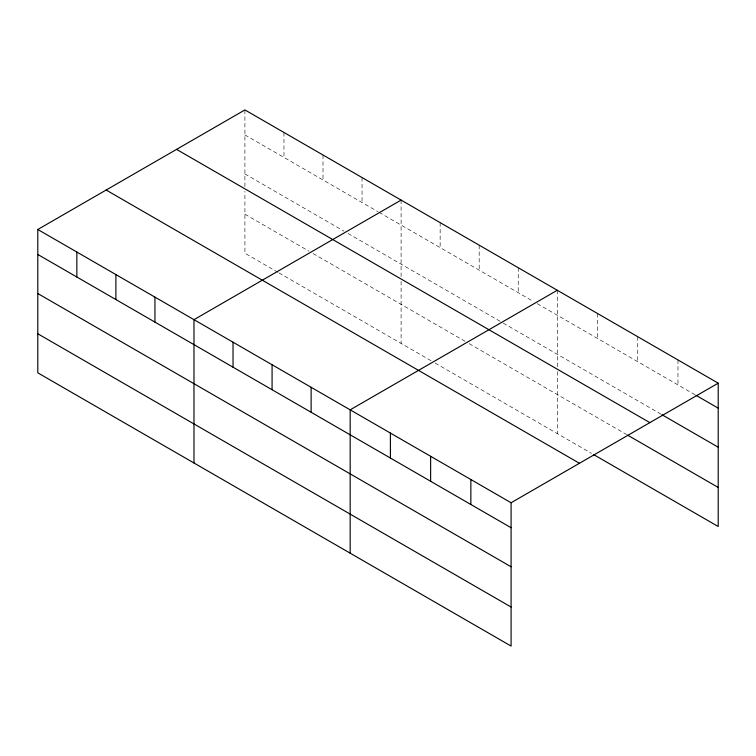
<?xml version="1.0" encoding="UTF-8"?>
<svg xmlns="http://www.w3.org/2000/svg" width="756" height="756" viewBox="0 0 756 756"><rect width="100%" height="100%" fill="white"/><g stroke="black" fill="none" stroke-linecap="round" stroke-linejoin="round"><path stroke-width="0.57" stroke-dasharray="3.78 2.83" d="M244.916 186.6L244.916 109.922M244.916 134.899L378.076 211.774M379.077 212.351L533.254 301.37M537.261 303.676L695.066 394.793M244.916 173.956L344.027 231.175M348.034 233.491L502.22 322.51M503.222 323.086L660.876 414.108M244.916 214.194L308.987 251.19M312.993 253.506L465.176 341.362M469.183 343.678L626.677 434.605M277.953 272.33L244.916 253.251L244.916 191.202M278.955 272.907L431.137 360.763M435.135 363.078L591.475 453.345M677.971 359.941L677.971 384.917M637.743 336.713L637.743 361.689M597.514 313.494L597.514 338.461M557.285 290.266L557.285 366.943M557.285 371.546L557.285 433.594M518.238 267.719L518.238 292.695M479.191 245.18L479.191 270.157M440.143 222.633L440.143 247.609M401.096 200.094L401.096 276.772M401.096 281.374L401.096 343.422M362.048 177.547L362.048 202.523M323.01 155.008L323.01 179.985M283.963 132.461L283.963 157.437"/><path stroke-width="1.13" d="M511.084 566.783L511.084 502.749L37.8 229.493L37.8 372.831L511.084 646.078L511.084 566.783L37.8 293.526M593.488 454.498L718.2 526.507L718.2 383.169L244.916 109.922L37.8 229.493M401.096 200.094L193.98 319.665L193.98 463.003M557.285 290.266L350.17 409.837L350.17 553.175M511.084 502.749L718.2 383.169M696.078 395.369L718.2 408.145M661.878 414.685L718.2 447.202M176.564 149.376L649.848 422.632M627.688 435.182L718.2 487.44M106.152 190.039L579.436 463.286M37.8 254.47L511.084 527.716M37.8 333.774L511.084 607.021M470.856 479.521L470.856 504.498M430.627 456.293L430.627 481.27M390.398 433.065L390.398 458.041M311.122 387.299L311.122 412.275M272.075 364.751L272.075 389.727M233.028 342.213L233.028 367.189M154.942 297.127L154.942 322.103M115.895 274.579L115.895 299.556M76.847 252.041L76.847 277.017"/></g></svg>
